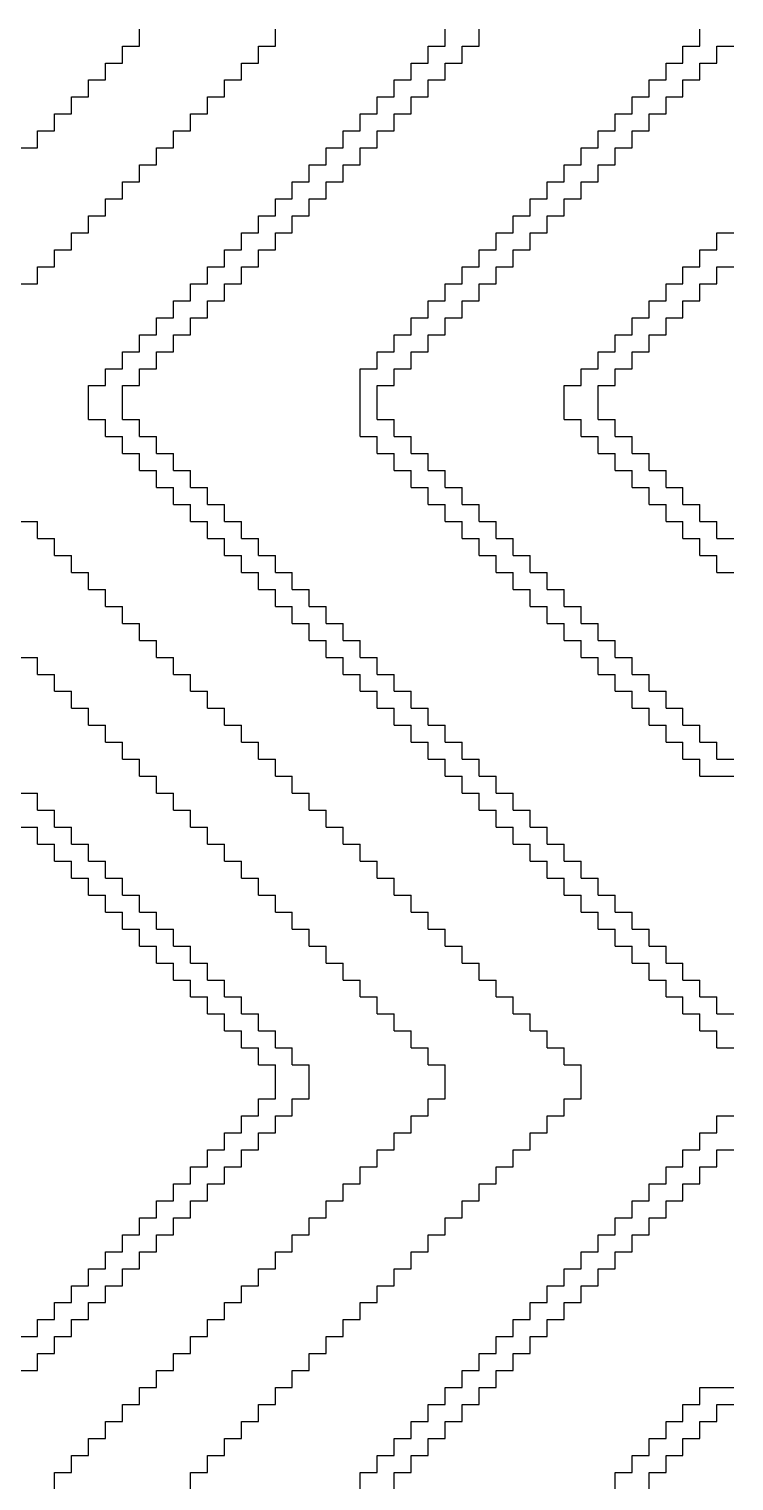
# Model space of a CAD drawing. Header units: metres. Extents: x 0 to 1800, y 0 to 1800.
# Drawn here: x 1385 to 1800, y 945 to 1800 of the extents above; entities that cross this region are included whole.
import ezdxf

# ---------------------------------------------------------------- set-up
doc = ezdxf.new("R2010")
doc.units = ezdxf.units.M

msp = doc.modelspace()

# ---------------------------------------------------------------- linework, layer by layer
for p, q in [((1450, 1790), (1450, 1800)), ((1530, 1790), (1530, 1800)), ((1630, 1790), (1630, 1800)), ((1650, 1790), (1650, 1800)), ((1780, 1790), (1780, 1800)), ((1440, 1780), (1440, 1790)), ((1440, 1790), (1450, 1790)), ((1520, 1780), (1520, 1790)), ((1520, 1790), (1530, 1790)), ((1620, 1780), (1620, 1790)), ((1620, 1790), (1630, 1790)), ((1640, 1780), (1640, 1790)), ((1640, 1790), (1650, 1790)), ((1770, 1780), (1770, 1790)), ((1770, 1790), (1780, 1790)), ((1790, 1780), (1790, 1790)), ((1790, 1790), (1800, 1790)), ((1430, 1770), (1430, 1780)), ((1430, 1780), (1440, 1780)), ((1510, 1770), (1510, 1780)), ((1510, 1780), (1520, 1780)), ((1610, 1770), (1610, 1780)), ((1610, 1780), (1620, 1780)), ((1630, 1770), (1630, 1780)), ((1630, 1780), (1640, 1780)), ((1760, 1770), (1760, 1780)), ((1760, 1780), (1770, 1780)), ((1780, 1770), (1780, 1780)), ((1780, 1780), (1790, 1780)), ((1420, 1760), (1420, 1770)), ((1420, 1770), (1430, 1770)), ((1500, 1760), (1500, 1770)), ((1500, 1770), (1510, 1770)), ((1600, 1760), (1600, 1770)), ((1600, 1770), (1610, 1770)), ((1620, 1760), (1620, 1770)), ((1620, 1770), (1630, 1770)), ((1750, 1760), (1750, 1770)), ((1750, 1770), (1760, 1770)), ((1770, 1760), (1770, 1770)), ((1770, 1770), (1780, 1770)), ((1410, 1750), (1410, 1760)), ((1410, 1760), (1420, 1760)), ((1490, 1750), (1490, 1760)), ((1490, 1760), (1500, 1760)), ((1590, 1750), (1590, 1760)), ((1590, 1760), (1600, 1760)), ((1610, 1750), (1610, 1760)), ((1610, 1760), (1620, 1760)), ((1740, 1750), (1740, 1760)), ((1740, 1760), (1750, 1760)), ((1760, 1750), (1760, 1760)), ((1760, 1760), (1770, 1760)), ((1400, 1740), (1400, 1750)), ((1400, 1750), (1410, 1750)), ((1480, 1740), (1480, 1750)), ((1480, 1750), (1490, 1750)), ((1580, 1740), (1580, 1750)), ((1580, 1750), (1590, 1750)), ((1600, 1740), (1600, 1750)), ((1600, 1750), (1610, 1750)), ((1730, 1740), (1730, 1750)), ((1730, 1750), (1740, 1750)), ((1750, 1740), (1750, 1750)), ((1750, 1750), (1760, 1750)), ((1390, 1730), (1390, 1740)), ((1390, 1740), (1400, 1740)), ((1470, 1730), (1470, 1740)), ((1470, 1740), (1480, 1740)), ((1570, 1730), (1570, 1740)), ((1570, 1740), (1580, 1740)), ((1590, 1730), (1590, 1740)), ((1590, 1740), (1600, 1740)), ((1720, 1730), (1720, 1740)), ((1720, 1740), (1730, 1740)), ((1740, 1730), (1740, 1740)), ((1740, 1740), (1750, 1740)), ((1380, 1730), (1390, 1730)), ((1460, 1720), (1460, 1730)), ((1460, 1730), (1470, 1730)), ((1560, 1720), (1560, 1730)), ((1560, 1730), (1570, 1730)), ((1580, 1720), (1580, 1730)), ((1580, 1730), (1590, 1730)), ((1710, 1720), (1710, 1730)), ((1710, 1730), (1720, 1730)), ((1730, 1720), (1730, 1730)), ((1730, 1730), (1740, 1730)), ((1450, 1710), (1450, 1720)), ((1450, 1720), (1460, 1720)), ((1550, 1710), (1550, 1720)), ((1550, 1720), (1560, 1720)), ((1570, 1710), (1570, 1720)), ((1570, 1720), (1580, 1720)), ((1700, 1710), (1700, 1720)), ((1700, 1720), (1710, 1720)), ((1720, 1710), (1720, 1720)), ((1720, 1720), (1730, 1720)), ((1440, 1700), (1440, 1710)), ((1440, 1710), (1450, 1710)), ((1540, 1700), (1540, 1710)), ((1540, 1710), (1550, 1710)), ((1560, 1700), (1560, 1710)), ((1560, 1710), (1570, 1710)), ((1690, 1700), (1690, 1710)), ((1690, 1710), (1700, 1710)), ((1710, 1700), (1710, 1710)), ((1710, 1710), (1720, 1710)), ((1430, 1690), (1430, 1700)), ((1430, 1700), (1440, 1700)), ((1530, 1690), (1530, 1700)), ((1530, 1700), (1540, 1700)), ((1550, 1690), (1550, 1700)), ((1550, 1700), (1560, 1700)), ((1680, 1690), (1680, 1700)), ((1680, 1700), (1690, 1700)), ((1700, 1690), (1700, 1700)), ((1700, 1700), (1710, 1700)), ((1420, 1680), (1420, 1690)), ((1420, 1690), (1430, 1690)), ((1520, 1680), (1520, 1690)), ((1520, 1690), (1530, 1690)), ((1540, 1680), (1540, 1690)), ((1540, 1690), (1550, 1690)), ((1670, 1680), (1670, 1690)), ((1670, 1690), (1680, 1690)), ((1690, 1680), (1690, 1690)), ((1690, 1690), (1700, 1690)), ((1410, 1670), (1410, 1680)), ((1410, 1680), (1420, 1680)), ((1510, 1670), (1510, 1680)), ((1510, 1680), (1520, 1680)), ((1530, 1670), (1530, 1680)), ((1530, 1680), (1540, 1680)), ((1660, 1670), (1660, 1680)), ((1660, 1680), (1670, 1680)), ((1680, 1670), (1680, 1680)), ((1680, 1680), (1690, 1680)), ((1790, 1670), (1790, 1680)), ((1790, 1680), (1800, 1680)), ((1400, 1660), (1400, 1670)), ((1400, 1670), (1410, 1670)), ((1500, 1660), (1500, 1670)), ((1500, 1670), (1510, 1670)), ((1520, 1660), (1520, 1670)), ((1520, 1670), (1530, 1670)), ((1650, 1660), (1650, 1670)), ((1650, 1670), (1660, 1670)), ((1670, 1660), (1670, 1670)), ((1670, 1670), (1680, 1670)), ((1780, 1660), (1780, 1670)), ((1780, 1670), (1790, 1670)), ((1390, 1650), (1390, 1660)), ((1390, 1660), (1400, 1660)), ((1490, 1650), (1490, 1660)), ((1490, 1660), (1500, 1660)), ((1510, 1650), (1510, 1660)), ((1510, 1660), (1520, 1660)), ((1640, 1650), (1640, 1660)), ((1640, 1660), (1650, 1660)), ((1660, 1650), (1660, 1660)), ((1660, 1660), (1670, 1660)), ((1770, 1650), (1770, 1660)), ((1770, 1660), (1780, 1660)), ((1790, 1650), (1790, 1660)), ((1790, 1660), (1800, 1660)), ((1380, 1650), (1390, 1650)), ((1480, 1640), (1480, 1650)), ((1480, 1650), (1490, 1650)), ((1500, 1640), (1500, 1650)), ((1500, 1650), (1510, 1650)), ((1630, 1640), (1630, 1650)), ((1630, 1650), (1640, 1650)), ((1650, 1640), (1650, 1650)), ((1650, 1650), (1660, 1650)), ((1760, 1640), (1760, 1650)), ((1760, 1650), (1770, 1650)), ((1780, 1640), (1780, 1650)), ((1780, 1650), (1790, 1650)), ((1470, 1630), (1470, 1640)), ((1470, 1640), (1480, 1640)), ((1490, 1630), (1490, 1640)), ((1490, 1640), (1500, 1640)), ((1620, 1630), (1620, 1640)), ((1620, 1640), (1630, 1640)), ((1640, 1630), (1640, 1640)), ((1640, 1640), (1650, 1640)), ((1750, 1630), (1750, 1640)), ((1750, 1640), (1760, 1640)), ((1770, 1630), (1770, 1640)), ((1770, 1640), (1780, 1640)), ((1460, 1620), (1460, 1630)), ((1460, 1630), (1470, 1630)), ((1480, 1620), (1480, 1630)), ((1480, 1630), (1490, 1630)), ((1610, 1620), (1610, 1630)), ((1610, 1630), (1620, 1630)), ((1630, 1620), (1630, 1630)), ((1630, 1630), (1640, 1630)), ((1740, 1620), (1740, 1630)), ((1740, 1630), (1750, 1630)), ((1760, 1620), (1760, 1630)), ((1760, 1630), (1770, 1630)), ((1450, 1610), (1450, 1620)), ((1450, 1620), (1460, 1620)), ((1470, 1610), (1470, 1620)), ((1470, 1620), (1480, 1620)), ((1600, 1610), (1600, 1620)), ((1600, 1620), (1610, 1620)), ((1620, 1610), (1620, 1620)), ((1620, 1620), (1630, 1620)), ((1730, 1610), (1730, 1620)), ((1730, 1620), (1740, 1620)), ((1750, 1610), (1750, 1620)), ((1750, 1620), (1760, 1620)), ((1440, 1600), (1440, 1610)), ((1440, 1610), (1450, 1610)), ((1460, 1600), (1460, 1610)), ((1460, 1610), (1470, 1610)), ((1590, 1600), (1590, 1610)), ((1590, 1610), (1600, 1610)), ((1610, 1600), (1610, 1610)), ((1610, 1610), (1620, 1610)), ((1720, 1600), (1720, 1610)), ((1720, 1610), (1730, 1610)), ((1740, 1600), (1740, 1610)), ((1740, 1610), (1750, 1610)), ((1430, 1590), (1430, 1600)), ((1430, 1600), (1440, 1600)), ((1450, 1590), (1450, 1600)), ((1450, 1600), (1460, 1600)), ((1580, 1590), (1580, 1600)), ((1580, 1600), (1590, 1600)), ((1600, 1590), (1600, 1600)), ((1600, 1600), (1610, 1600)), ((1710, 1590), (1710, 1600)), ((1710, 1600), (1720, 1600)), ((1730, 1590), (1730, 1600)), ((1730, 1600), (1740, 1600)), ((1420, 1580), (1420, 1590)), ((1420, 1590), (1430, 1590)), ((1440, 1580), (1440, 1590)), ((1440, 1590), (1450, 1590)), ((1580, 1580), (1580, 1590)), ((1590, 1580), (1590, 1590)), ((1590, 1590), (1600, 1590)), ((1700, 1580), (1700, 1590)), ((1700, 1590), (1710, 1590)), ((1720, 1580), (1720, 1590)), ((1720, 1590), (1730, 1590)), ((1420, 1570), (1420, 1580)), ((1440, 1570), (1440, 1580)), ((1580, 1570), (1580, 1580)), ((1590, 1570), (1590, 1580)), ((1700, 1570), (1700, 1580)), ((1720, 1570), (1720, 1580)), ((1420, 1570), (1430, 1570)), ((1430, 1560), (1430, 1570)), ((1440, 1570), (1450, 1570)), ((1450, 1560), (1450, 1570)), ((1580, 1560), (1580, 1570)), ((1590, 1570), (1600, 1570)), ((1600, 1560), (1600, 1570)), ((1700, 1570), (1710, 1570)), ((1710, 1560), (1710, 1570)), ((1720, 1570), (1730, 1570)), ((1730, 1560), (1730, 1570)), ((1430, 1560), (1440, 1560)), ((1440, 1550), (1440, 1560)), ((1450, 1560), (1460, 1560)), ((1460, 1550), (1460, 1560)), ((1580, 1560), (1590, 1560)), ((1590, 1550), (1590, 1560)), ((1600, 1560), (1610, 1560)), ((1610, 1550), (1610, 1560)), ((1710, 1560), (1720, 1560)), ((1720, 1550), (1720, 1560)), ((1730, 1560), (1740, 1560)), ((1740, 1550), (1740, 1560)), ((1440, 1550), (1450, 1550)), ((1450, 1540), (1450, 1550)), ((1460, 1550), (1470, 1550)), ((1470, 1540), (1470, 1550)), ((1590, 1550), (1600, 1550)), ((1600, 1540), (1600, 1550)), ((1610, 1550), (1620, 1550)), ((1620, 1540), (1620, 1550)), ((1720, 1550), (1730, 1550)), ((1730, 1540), (1730, 1550)), ((1740, 1550), (1750, 1550)), ((1750, 1540), (1750, 1550)), ((1450, 1540), (1460, 1540)), ((1460, 1530), (1460, 1540)), ((1470, 1540), (1480, 1540)), ((1480, 1530), (1480, 1540)), ((1600, 1540), (1610, 1540)), ((1610, 1530), (1610, 1540)), ((1620, 1540), (1630, 1540)), ((1630, 1530), (1630, 1540)), ((1730, 1540), (1740, 1540)), ((1740, 1530), (1740, 1540)), ((1750, 1540), (1760, 1540)), ((1760, 1530), (1760, 1540)), ((1460, 1530), (1470, 1530)), ((1470, 1520), (1470, 1530)), ((1480, 1530), (1490, 1530)), ((1490, 1520), (1490, 1530)), ((1610, 1530), (1620, 1530)), ((1620, 1520), (1620, 1530)), ((1630, 1530), (1640, 1530)), ((1640, 1520), (1640, 1530)), ((1740, 1530), (1750, 1530)), ((1750, 1520), (1750, 1530)), ((1760, 1530), (1770, 1530)), ((1770, 1520), (1770, 1530)), ((1470, 1520), (1480, 1520)), ((1480, 1510), (1480, 1520)), ((1490, 1520), (1500, 1520)), ((1500, 1510), (1500, 1520)), ((1620, 1520), (1630, 1520)), ((1630, 1510), (1630, 1520)), ((1640, 1520), (1650, 1520)), ((1650, 1510), (1650, 1520)), ((1750, 1520), (1760, 1520)), ((1760, 1510), (1760, 1520)), ((1770, 1520), (1780, 1520)), ((1780, 1510), (1780, 1520)), ((1380, 1510), (1390, 1510)), ((1390, 1500), (1390, 1510)), ((1480, 1510), (1490, 1510)), ((1490, 1500), (1490, 1510)), ((1500, 1510), (1510, 1510)), ((1510, 1500), (1510, 1510)), ((1630, 1510), (1640, 1510)), ((1640, 1500), (1640, 1510)), ((1650, 1510), (1660, 1510)), ((1660, 1500), (1660, 1510)), ((1760, 1510), (1770, 1510)), ((1770, 1500), (1770, 1510)), ((1780, 1510), (1790, 1510)), ((1790, 1500), (1790, 1510)), ((1390, 1500), (1400, 1500)), ((1400, 1490), (1400, 1500)), ((1490, 1500), (1500, 1500)), ((1500, 1490), (1500, 1500)), ((1510, 1500), (1520, 1500)), ((1520, 1490), (1520, 1500)), ((1640, 1500), (1650, 1500)), ((1650, 1490), (1650, 1500)), ((1660, 1500), (1670, 1500)), ((1670, 1490), (1670, 1500)), ((1770, 1500), (1780, 1500)), ((1780, 1490), (1780, 1500)), ((1790, 1500), (1800, 1500)), ((1400, 1490), (1410, 1490)), ((1410, 1480), (1410, 1490)), ((1500, 1490), (1510, 1490)), ((1510, 1480), (1510, 1490)), ((1520, 1490), (1530, 1490)), ((1530, 1480), (1530, 1490)), ((1650, 1490), (1660, 1490)), ((1660, 1480), (1660, 1490)), ((1670, 1490), (1680, 1490)), ((1680, 1480), (1680, 1490)), ((1780, 1490), (1790, 1490)), ((1790, 1480), (1790, 1490)), ((1410, 1480), (1420, 1480)), ((1420, 1470), (1420, 1480)), ((1510, 1480), (1520, 1480)), ((1520, 1470), (1520, 1480)), ((1530, 1480), (1540, 1480)), ((1540, 1470), (1540, 1480)), ((1660, 1480), (1670, 1480)), ((1670, 1470), (1670, 1480)), ((1680, 1480), (1690, 1480)), ((1690, 1470), (1690, 1480)), ((1790, 1480), (1800, 1480)), ((1420, 1470), (1430, 1470)), ((1430, 1460), (1430, 1470)), ((1520, 1470), (1530, 1470)), ((1530, 1460), (1530, 1470)), ((1540, 1470), (1550, 1470)), ((1550, 1460), (1550, 1470)), ((1670, 1470), (1680, 1470)), ((1680, 1460), (1680, 1470)), ((1690, 1470), (1700, 1470)), ((1700, 1460), (1700, 1470)), ((1430, 1460), (1440, 1460)), ((1440, 1450), (1440, 1460)), ((1530, 1460), (1540, 1460)), ((1540, 1450), (1540, 1460)), ((1550, 1460), (1560, 1460)), ((1560, 1450), (1560, 1460)), ((1680, 1460), (1690, 1460)), ((1690, 1450), (1690, 1460)), ((1700, 1460), (1710, 1460)), ((1710, 1450), (1710, 1460)), ((1440, 1450), (1450, 1450)), ((1450, 1440), (1450, 1450)), ((1540, 1450), (1550, 1450)), ((1550, 1440), (1550, 1450)), ((1560, 1450), (1570, 1450)), ((1570, 1440), (1570, 1450)), ((1690, 1450), (1700, 1450)), ((1700, 1440), (1700, 1450)), ((1710, 1450), (1720, 1450)), ((1720, 1440), (1720, 1450)), ((1450, 1440), (1460, 1440)), ((1460, 1430), (1460, 1440)), ((1550, 1440), (1560, 1440)), ((1560, 1430), (1560, 1440)), ((1570, 1440), (1580, 1440)), ((1580, 1430), (1580, 1440)), ((1700, 1440), (1710, 1440)), ((1710, 1430), (1710, 1440)), ((1720, 1440), (1730, 1440)), ((1730, 1430), (1730, 1440)), ((1380, 1430), (1390, 1430)), ((1390, 1420), (1390, 1430)), ((1460, 1430), (1470, 1430)), ((1470, 1420), (1470, 1430)), ((1560, 1430), (1570, 1430)), ((1570, 1420), (1570, 1430)), ((1580, 1430), (1590, 1430)), ((1590, 1420), (1590, 1430)), ((1710, 1430), (1720, 1430)), ((1720, 1420), (1720, 1430)), ((1730, 1430), (1740, 1430)), ((1740, 1420), (1740, 1430)), ((1390, 1420), (1400, 1420)), ((1400, 1410), (1400, 1420)), ((1470, 1420), (1480, 1420)), ((1480, 1410), (1480, 1420)), ((1570, 1420), (1580, 1420)), ((1580, 1410), (1580, 1420)), ((1590, 1420), (1600, 1420)), ((1600, 1410), (1600, 1420)), ((1720, 1420), (1730, 1420)), ((1730, 1410), (1730, 1420)), ((1740, 1420), (1750, 1420)), ((1750, 1410), (1750, 1420)), ((1400, 1410), (1410, 1410)), ((1410, 1400), (1410, 1410)), ((1480, 1410), (1490, 1410)), ((1490, 1400), (1490, 1410)), ((1580, 1410), (1590, 1410)), ((1590, 1400), (1590, 1410)), ((1600, 1410), (1610, 1410)), ((1610, 1400), (1610, 1410)), ((1730, 1410), (1740, 1410)), ((1740, 1400), (1740, 1410)), ((1750, 1410), (1760, 1410)), ((1760, 1400), (1760, 1410)), ((1410, 1400), (1420, 1400)), ((1420, 1390), (1420, 1400)), ((1490, 1400), (1500, 1400)), ((1500, 1390), (1500, 1400)), ((1590, 1400), (1600, 1400)), ((1600, 1390), (1600, 1400)), ((1610, 1400), (1620, 1400)), ((1620, 1390), (1620, 1400)), ((1740, 1400), (1750, 1400)), ((1750, 1390), (1750, 1400)), ((1760, 1400), (1770, 1400)), ((1770, 1390), (1770, 1400)), ((1420, 1390), (1430, 1390)), ((1430, 1380), (1430, 1390)), ((1500, 1390), (1510, 1390)), ((1510, 1380), (1510, 1390)), ((1600, 1390), (1610, 1390)), ((1610, 1380), (1610, 1390)), ((1620, 1390), (1630, 1390)), ((1630, 1380), (1630, 1390)), ((1750, 1390), (1760, 1390)), ((1760, 1380), (1760, 1390)), ((1770, 1390), (1780, 1390)), ((1780, 1380), (1780, 1390)), ((1430, 1380), (1440, 1380)), ((1440, 1370), (1440, 1380)), ((1510, 1380), (1520, 1380)), ((1520, 1370), (1520, 1380)), ((1610, 1380), (1620, 1380)), ((1620, 1370), (1620, 1380)), ((1630, 1380), (1640, 1380)), ((1640, 1370), (1640, 1380)), ((1760, 1380), (1770, 1380)), ((1770, 1370), (1770, 1380)), ((1780, 1380), (1790, 1380)), ((1790, 1370), (1790, 1380)), ((1440, 1370), (1450, 1370)), ((1450, 1360), (1450, 1370)), ((1520, 1370), (1530, 1370)), ((1530, 1360), (1530, 1370)), ((1620, 1370), (1630, 1370)), ((1630, 1360), (1630, 1370)), ((1640, 1370), (1650, 1370)), ((1650, 1360), (1650, 1370)), ((1770, 1370), (1780, 1370)), ((1780, 1360), (1780, 1370)), ((1790, 1370), (1800, 1370)), ((1450, 1360), (1460, 1360)), ((1460, 1350), (1460, 1360)), ((1530, 1360), (1540, 1360)), ((1540, 1350), (1540, 1360)), ((1630, 1360), (1640, 1360)), ((1640, 1350), (1640, 1360)), ((1650, 1360), (1660, 1360)), ((1660, 1350), (1660, 1360)), ((1780, 1360), (1790, 1360)), ((1790, 1360), (1800, 1360)), ((1380, 1350), (1390, 1350)), ((1390, 1340), (1390, 1350)), ((1460, 1350), (1470, 1350)), ((1470, 1340), (1470, 1350)), ((1540, 1350), (1550, 1350)), ((1550, 1340), (1550, 1350)), ((1640, 1350), (1650, 1350)), ((1650, 1340), (1650, 1350)), ((1660, 1350), (1670, 1350)), ((1670, 1340), (1670, 1350)), ((1390, 1340), (1400, 1340)), ((1400, 1330), (1400, 1340)), ((1470, 1340), (1480, 1340)), ((1480, 1330), (1480, 1340)), ((1550, 1340), (1560, 1340)), ((1560, 1330), (1560, 1340)), ((1650, 1340), (1660, 1340)), ((1660, 1330), (1660, 1340)), ((1670, 1340), (1680, 1340)), ((1680, 1330), (1680, 1340)), ((1380, 1330), (1390, 1330)), ((1390, 1320), (1390, 1330)), ((1400, 1330), (1410, 1330)), ((1410, 1320), (1410, 1330)), ((1480, 1330), (1490, 1330)), ((1490, 1320), (1490, 1330)), ((1560, 1330), (1570, 1330)), ((1570, 1320), (1570, 1330)), ((1660, 1330), (1670, 1330)), ((1670, 1320), (1670, 1330)), ((1680, 1330), (1690, 1330)), ((1690, 1320), (1690, 1330)), ((1390, 1320), (1400, 1320)), ((1400, 1310), (1400, 1320)), ((1410, 1320), (1420, 1320)), ((1420, 1310), (1420, 1320)), ((1490, 1320), (1500, 1320)), ((1500, 1310), (1500, 1320)), ((1570, 1320), (1580, 1320)), ((1580, 1310), (1580, 1320)), ((1670, 1320), (1680, 1320)), ((1680, 1310), (1680, 1320)), ((1690, 1320), (1700, 1320)), ((1700, 1310), (1700, 1320)), ((1400, 1310), (1410, 1310)), ((1410, 1300), (1410, 1310)), ((1420, 1310), (1430, 1310)), ((1430, 1300), (1430, 1310)), ((1500, 1310), (1510, 1310)), ((1510, 1300), (1510, 1310)), ((1580, 1310), (1590, 1310)), ((1590, 1300), (1590, 1310)), ((1680, 1310), (1690, 1310)), ((1690, 1300), (1690, 1310)), ((1700, 1310), (1710, 1310)), ((1710, 1300), (1710, 1310)), ((1410, 1300), (1420, 1300)), ((1420, 1290), (1420, 1300)), ((1430, 1300), (1440, 1300)), ((1440, 1290), (1440, 1300)), ((1510, 1300), (1520, 1300)), ((1520, 1290), (1520, 1300)), ((1590, 1300), (1600, 1300)), ((1600, 1290), (1600, 1300)), ((1690, 1300), (1700, 1300)), ((1700, 1290), (1700, 1300)), ((1710, 1300), (1720, 1300)), ((1720, 1290), (1720, 1300)), ((1420, 1290), (1430, 1290)), ((1430, 1280), (1430, 1290)), ((1440, 1290), (1450, 1290)), ((1450, 1280), (1450, 1290)), ((1520, 1290), (1530, 1290)), ((1530, 1280), (1530, 1290)), ((1600, 1290), (1610, 1290)), ((1610, 1280), (1610, 1290)), ((1700, 1290), (1710, 1290)), ((1710, 1280), (1710, 1290)), ((1720, 1290), (1730, 1290)), ((1730, 1280), (1730, 1290)), ((1430, 1280), (1440, 1280)), ((1440, 1270), (1440, 1280)), ((1450, 1280), (1460, 1280)), ((1460, 1270), (1460, 1280)), ((1530, 1280), (1540, 1280)), ((1540, 1270), (1540, 1280)), ((1610, 1280), (1620, 1280)), ((1620, 1270), (1620, 1280)), ((1710, 1280), (1720, 1280)), ((1720, 1270), (1720, 1280)), ((1730, 1280), (1740, 1280)), ((1740, 1270), (1740, 1280)), ((1440, 1270), (1450, 1270)), ((1450, 1260), (1450, 1270)), ((1460, 1270), (1470, 1270)), ((1470, 1260), (1470, 1270)), ((1540, 1270), (1550, 1270)), ((1550, 1260), (1550, 1270)), ((1620, 1270), (1630, 1270)), ((1630, 1260), (1630, 1270)), ((1720, 1270), (1730, 1270)), ((1730, 1260), (1730, 1270)), ((1740, 1270), (1750, 1270)), ((1750, 1260), (1750, 1270)), ((1450, 1260), (1460, 1260)), ((1460, 1250), (1460, 1260)), ((1470, 1260), (1480, 1260)), ((1480, 1250), (1480, 1260)), ((1550, 1260), (1560, 1260)), ((1560, 1250), (1560, 1260)), ((1630, 1260), (1640, 1260)), ((1640, 1250), (1640, 1260)), ((1730, 1260), (1740, 1260)), ((1740, 1250), (1740, 1260)), ((1750, 1260), (1760, 1260)), ((1760, 1250), (1760, 1260)), ((1460, 1250), (1470, 1250)), ((1470, 1240), (1470, 1250)), ((1480, 1250), (1490, 1250)), ((1490, 1240), (1490, 1250)), ((1560, 1250), (1570, 1250)), ((1570, 1240), (1570, 1250)), ((1640, 1250), (1650, 1250)), ((1650, 1240), (1650, 1250)), ((1740, 1250), (1750, 1250)), ((1750, 1240), (1750, 1250)), ((1760, 1250), (1770, 1250)), ((1770, 1240), (1770, 1250)), ((1470, 1240), (1480, 1240)), ((1480, 1230), (1480, 1240)), ((1490, 1240), (1500, 1240)), ((1500, 1230), (1500, 1240)), ((1570, 1240), (1580, 1240)), ((1580, 1230), (1580, 1240)), ((1650, 1240), (1660, 1240)), ((1660, 1230), (1660, 1240)), ((1750, 1240), (1760, 1240)), ((1760, 1230), (1760, 1240)), ((1770, 1240), (1780, 1240)), ((1780, 1230), (1780, 1240)), ((1480, 1230), (1490, 1230)), ((1490, 1220), (1490, 1230)), ((1500, 1230), (1510, 1230)), ((1510, 1220), (1510, 1230)), ((1580, 1230), (1590, 1230)), ((1590, 1220), (1590, 1230)), ((1660, 1230), (1670, 1230)), ((1670, 1220), (1670, 1230)), ((1760, 1230), (1770, 1230)), ((1770, 1220), (1770, 1230)), ((1780, 1230), (1790, 1230)), ((1790, 1220), (1790, 1230)), ((1490, 1220), (1500, 1220)), ((1500, 1210), (1500, 1220)), ((1510, 1220), (1520, 1220)), ((1520, 1210), (1520, 1220)), ((1590, 1220), (1600, 1220)), ((1600, 1210), (1600, 1220)), ((1670, 1220), (1680, 1220)), ((1680, 1210), (1680, 1220)), ((1770, 1220), (1780, 1220)), ((1780, 1210), (1780, 1220)), ((1790, 1220), (1800, 1220)), ((1500, 1210), (1510, 1210)), ((1510, 1200), (1510, 1210)), ((1520, 1210), (1530, 1210)), ((1530, 1200), (1530, 1210)), ((1600, 1210), (1610, 1210)), ((1610, 1200), (1610, 1210)), ((1680, 1210), (1690, 1210)), ((1690, 1200), (1690, 1210)), ((1780, 1210), (1790, 1210)), ((1790, 1200), (1790, 1210)), ((1510, 1200), (1520, 1200)), ((1520, 1190), (1520, 1200)), ((1530, 1200), (1540, 1200)), ((1540, 1190), (1540, 1200)), ((1610, 1200), (1620, 1200)), ((1620, 1190), (1620, 1200)), ((1690, 1200), (1700, 1200)), ((1700, 1190), (1700, 1200)), ((1790, 1200), (1800, 1200)), ((1520, 1190), (1530, 1190)), ((1530, 1180), (1530, 1190)), ((1540, 1190), (1550, 1190)), ((1550, 1180), (1550, 1190)), ((1620, 1190), (1630, 1190)), ((1630, 1180), (1630, 1190)), ((1700, 1190), (1710, 1190)), ((1710, 1180), (1710, 1190)), ((1530, 1170), (1530, 1180)), ((1550, 1170), (1550, 1180)), ((1630, 1170), (1630, 1180)), ((1710, 1170), (1710, 1180)), ((1520, 1160), (1520, 1170)), ((1520, 1170), (1530, 1170)), ((1540, 1160), (1540, 1170)), ((1540, 1170), (1550, 1170)), ((1620, 1160), (1620, 1170)), ((1620, 1170), (1630, 1170)), ((1700, 1160), (1700, 1170)), ((1700, 1170), (1710, 1170)), ((1510, 1150), (1510, 1160)), ((1510, 1160), (1520, 1160)), ((1530, 1150), (1530, 1160)), ((1530, 1160), (1540, 1160)), ((1610, 1150), (1610, 1160)), ((1610, 1160), (1620, 1160)), ((1690, 1150), (1690, 1160)), ((1690, 1160), (1700, 1160)), ((1790, 1150), (1790, 1160)), ((1790, 1160), (1800, 1160)), ((1500, 1140), (1500, 1150)), ((1500, 1150), (1510, 1150)), ((1520, 1140), (1520, 1150)), ((1520, 1150), (1530, 1150)), ((1600, 1140), (1600, 1150)), ((1600, 1150), (1610, 1150)), ((1680, 1140), (1680, 1150)), ((1680, 1150), (1690, 1150)), ((1780, 1140), (1780, 1150)), ((1780, 1150), (1790, 1150)), ((1490, 1130), (1490, 1140)), ((1490, 1140), (1500, 1140)), ((1510, 1130), (1510, 1140)), ((1510, 1140), (1520, 1140)), ((1590, 1130), (1590, 1140)), ((1590, 1140), (1600, 1140)), ((1670, 1130), (1670, 1140)), ((1670, 1140), (1680, 1140)), ((1770, 1130), (1770, 1140)), ((1770, 1140), (1780, 1140)), ((1790, 1130), (1790, 1140)), ((1790, 1140), (1800, 1140)), ((1480, 1120), (1480, 1130)), ((1480, 1130), (1490, 1130)), ((1500, 1120), (1500, 1130)), ((1500, 1130), (1510, 1130)), ((1580, 1120), (1580, 1130)), ((1580, 1130), (1590, 1130)), ((1660, 1120), (1660, 1130)), ((1660, 1130), (1670, 1130)), ((1760, 1120), (1760, 1130)), ((1760, 1130), (1770, 1130)), ((1780, 1120), (1780, 1130)), ((1780, 1130), (1790, 1130)), ((1470, 1110), (1470, 1120)), ((1470, 1120), (1480, 1120)), ((1490, 1110), (1490, 1120)), ((1490, 1120), (1500, 1120)), ((1570, 1110), (1570, 1120)), ((1570, 1120), (1580, 1120)), ((1650, 1110), (1650, 1120)), ((1650, 1120), (1660, 1120)), ((1750, 1110), (1750, 1120)), ((1750, 1120), (1760, 1120)), ((1770, 1110), (1770, 1120)), ((1770, 1120), (1780, 1120)), ((1460, 1100), (1460, 1110)), ((1460, 1110), (1470, 1110)), ((1480, 1100), (1480, 1110)), ((1480, 1110), (1490, 1110)), ((1560, 1100), (1560, 1110)), ((1560, 1110), (1570, 1110)), ((1640, 1100), (1640, 1110)), ((1640, 1110), (1650, 1110)), ((1740, 1100), (1740, 1110)), ((1740, 1110), (1750, 1110)), ((1760, 1100), (1760, 1110)), ((1760, 1110), (1770, 1110)), ((1450, 1090), (1450, 1100)), ((1450, 1100), (1460, 1100)), ((1470, 1090), (1470, 1100)), ((1470, 1100), (1480, 1100)), ((1550, 1090), (1550, 1100)), ((1550, 1100), (1560, 1100)), ((1630, 1090), (1630, 1100)), ((1630, 1100), (1640, 1100)), ((1730, 1090), (1730, 1100)), ((1730, 1100), (1740, 1100)), ((1750, 1090), (1750, 1100)), ((1750, 1100), (1760, 1100)), ((1440, 1080), (1440, 1090)), ((1440, 1090), (1450, 1090)), ((1460, 1080), (1460, 1090)), ((1460, 1090), (1470, 1090)), ((1540, 1080), (1540, 1090)), ((1540, 1090), (1550, 1090)), ((1620, 1080), (1620, 1090)), ((1620, 1090), (1630, 1090)), ((1720, 1080), (1720, 1090)), ((1720, 1090), (1730, 1090)), ((1740, 1080), (1740, 1090)), ((1740, 1090), (1750, 1090)), ((1430, 1070), (1430, 1080)), ((1430, 1080), (1440, 1080)), ((1450, 1070), (1450, 1080)), ((1450, 1080), (1460, 1080)), ((1530, 1070), (1530, 1080)), ((1530, 1080), (1540, 1080)), ((1610, 1070), (1610, 1080)), ((1610, 1080), (1620, 1080)), ((1710, 1070), (1710, 1080)), ((1710, 1080), (1720, 1080)), ((1730, 1070), (1730, 1080)), ((1730, 1080), (1740, 1080)), ((1420, 1060), (1420, 1070)), ((1420, 1070), (1430, 1070)), ((1440, 1060), (1440, 1070)), ((1440, 1070), (1450, 1070)), ((1520, 1060), (1520, 1070)), ((1520, 1070), (1530, 1070)), ((1600, 1060), (1600, 1070)), ((1600, 1070), (1610, 1070)), ((1700, 1060), (1700, 1070)), ((1700, 1070), (1710, 1070)), ((1720, 1060), (1720, 1070)), ((1720, 1070), (1730, 1070)), ((1410, 1050), (1410, 1060)), ((1410, 1060), (1420, 1060)), ((1430, 1050), (1430, 1060)), ((1430, 1060), (1440, 1060)), ((1510, 1050), (1510, 1060)), ((1510, 1060), (1520, 1060)), ((1590, 1050), (1590, 1060)), ((1590, 1060), (1600, 1060)), ((1690, 1050), (1690, 1060)), ((1690, 1060), (1700, 1060)), ((1710, 1050), (1710, 1060)), ((1710, 1060), (1720, 1060)), ((1400, 1040), (1400, 1050)), ((1400, 1050), (1410, 1050)), ((1420, 1040), (1420, 1050)), ((1420, 1050), (1430, 1050)), ((1500, 1040), (1500, 1050)), ((1500, 1050), (1510, 1050)), ((1580, 1040), (1580, 1050)), ((1580, 1050), (1590, 1050)), ((1680, 1040), (1680, 1050)), ((1680, 1050), (1690, 1050)), ((1700, 1040), (1700, 1050)), ((1700, 1050), (1710, 1050)), ((1390, 1030), (1390, 1040)), ((1390, 1040), (1400, 1040)), ((1410, 1030), (1410, 1040)), ((1410, 1040), (1420, 1040)), ((1490, 1030), (1490, 1040)), ((1490, 1040), (1500, 1040)), ((1570, 1030), (1570, 1040)), ((1570, 1040), (1580, 1040)), ((1670, 1030), (1670, 1040)), ((1670, 1040), (1680, 1040)), ((1690, 1030), (1690, 1040)), ((1690, 1040), (1700, 1040)), ((1380, 1030), (1390, 1030)), ((1400, 1020), (1400, 1030)), ((1400, 1030), (1410, 1030)), ((1480, 1020), (1480, 1030)), ((1480, 1030), (1490, 1030)), ((1560, 1020), (1560, 1030)), ((1560, 1030), (1570, 1030)), ((1660, 1020), (1660, 1030)), ((1660, 1030), (1670, 1030)), ((1680, 1020), (1680, 1030)), ((1680, 1030), (1690, 1030)), ((1390, 1010), (1390, 1020)), ((1390, 1020), (1400, 1020)), ((1470, 1010), (1470, 1020)), ((1470, 1020), (1480, 1020)), ((1550, 1010), (1550, 1020)), ((1550, 1020), (1560, 1020)), ((1650, 1010), (1650, 1020)), ((1650, 1020), (1660, 1020)), ((1670, 1010), (1670, 1020)), ((1670, 1020), (1680, 1020)), ((1380, 1010), (1390, 1010)), ((1460, 1000), (1460, 1010)), ((1460, 1010), (1470, 1010)), ((1540, 1000), (1540, 1010)), ((1540, 1010), (1550, 1010)), ((1640, 1000), (1640, 1010)), ((1640, 1010), (1650, 1010)), ((1660, 1000), (1660, 1010)), ((1660, 1010), (1670, 1010)), ((1450, 990), (1450, 1000)), ((1450, 1000), (1460, 1000)), ((1530, 990), (1530, 1000)), ((1530, 1000), (1540, 1000)), ((1630, 990), (1630, 1000)), ((1630, 1000), (1640, 1000)), ((1650, 990), (1650, 1000)), ((1650, 1000), (1660, 1000)), ((1780, 990), (1780, 1000)), ((1780, 1000), (1790, 1000)), ((1790, 1000), (1800, 1000)), ((1440, 980), (1440, 990)), ((1440, 990), (1450, 990)), ((1520, 980), (1520, 990)), ((1520, 990), (1530, 990)), ((1620, 980), (1620, 990)), ((1620, 990), (1630, 990)), ((1640, 980), (1640, 990)), ((1640, 990), (1650, 990)), ((1770, 980), (1770, 990)), ((1770, 990), (1780, 990)), ((1790, 980), (1790, 990)), ((1790, 990), (1800, 990)), ((1430, 970), (1430, 980)), ((1430, 980), (1440, 980)), ((1510, 970), (1510, 980)), ((1510, 980), (1520, 980)), ((1610, 970), (1610, 980)), ((1610, 980), (1620, 980)), ((1630, 970), (1630, 980)), ((1630, 980), (1640, 980)), ((1760, 970), (1760, 980)), ((1760, 980), (1770, 980)), ((1780, 970), (1780, 980)), ((1780, 980), (1790, 980)), ((1420, 960), (1420, 970)), ((1420, 970), (1430, 970)), ((1500, 960), (1500, 970)), ((1500, 970), (1510, 970)), ((1600, 960), (1600, 970)), ((1600, 970), (1610, 970)), ((1620, 960), (1620, 970)), ((1620, 970), (1630, 970)), ((1750, 960), (1750, 970)), ((1750, 970), (1760, 970)), ((1770, 960), (1770, 970)), ((1770, 970), (1780, 970)), ((1410, 950), (1410, 960)), ((1410, 960), (1420, 960)), ((1490, 950), (1490, 960)), ((1490, 960), (1500, 960)), ((1590, 950), (1590, 960)), ((1590, 960), (1600, 960)), ((1610, 950), (1610, 960)), ((1610, 960), (1620, 960)), ((1740, 950), (1740, 960)), ((1740, 960), (1750, 960)), ((1760, 950), (1760, 960)), ((1760, 960), (1770, 960)), ((1400, 940), (1400, 950)), ((1400, 950), (1410, 950)), ((1480, 940), (1480, 950)), ((1480, 950), (1490, 950)), ((1580, 940), (1580, 950)), ((1580, 950), (1590, 950)), ((1600, 940), (1600, 950)), ((1600, 950), (1610, 950)), ((1730, 940), (1730, 950)), ((1730, 950), (1740, 950)), ((1750, 940), (1750, 950)), ((1750, 950), (1760, 950))]:
    msp.add_line(p, q)

doc.saveas('drawing.dxf')
